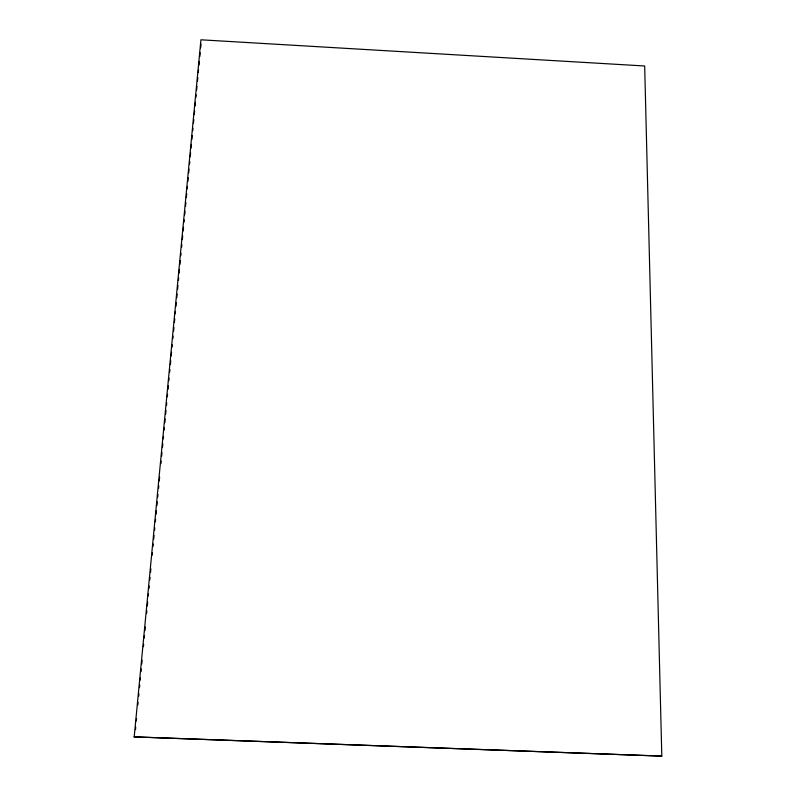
<?xml version="1.0" encoding="UTF-8"?>
<svg xmlns="http://www.w3.org/2000/svg" width="796" height="796" viewBox="0 0 796 796"><rect width="100%" height="100%" fill="white"/><g stroke="black" fill="none" stroke-linecap="round" stroke-linejoin="round"><path stroke-width="1.19" d="M134.196 736.887L200.93 39.8L644.67 65.988L661.804 756.101L134.196 736.887L661.804 756.101M135.499 729.633L135.738 727.156M136.325 720.967L136.564 718.49M137.867 704.878L138.096 702.41M138.693 696.221L138.932 693.744M139.519 687.555L139.758 685.087M140.225 680.132L140.464 677.655M141.061 671.476L141.29 668.998M141.768 664.043L142.126 660.332M143.419 646.72L143.658 644.253M144.255 638.064L144.484 635.586M144.962 630.641L145.32 626.93M146.613 613.318L146.852 610.84M147.33 605.885L147.678 602.174M148.275 595.995L148.514 593.518M148.981 588.562L149.22 586.095M149.807 579.906L150.046 577.428M150.524 572.483L150.872 568.772M152.175 555.16L152.414 552.683M153.001 546.494L153.24 544.016M153.718 539.071L154.066 535.36M154.543 530.405L154.782 527.937M155.369 521.748L155.608 519.271M156.076 514.325L156.434 510.614M156.911 505.659L157.26 501.948M157.737 497.002L157.976 494.525M158.563 488.336L158.802 485.858M159.27 480.913L159.628 477.202M160.931 463.59L161.17 461.113M161.638 456.168L161.996 452.456M162.464 447.501L162.822 443.79M163.299 438.845L163.528 436.367M164.125 430.178L164.364 427.701M164.832 422.756L165.19 419.044M165.658 414.089L166.016 410.378M166.493 405.433L166.722 402.955M167.319 396.766L167.558 394.299M168.026 389.344L168.384 385.632M168.851 380.687L169.09 378.209M169.687 372.021L169.916 369.543M170.394 364.598L170.752 360.887M171.22 355.931L171.578 352.22M172.045 347.275L172.284 344.797M172.881 338.608L173.11 336.141M173.588 331.186L173.946 327.474M174.414 322.529L174.772 318.818M175.239 313.863L175.478 311.385M175.956 306.44L176.304 302.729M176.782 297.774L177.14 294.062M177.607 289.117L177.966 285.406M178.433 280.451L178.672 277.983M179.15 273.028L179.498 269.317M179.976 264.371L180.334 260.66M180.801 255.705L181.04 253.227M181.627 247.049L181.866 244.571M182.344 239.626L182.692 235.905M183.17 230.959L183.528 227.248M183.995 222.293L184.234 219.825M184.702 214.87L185.06 211.159M185.538 206.214L185.886 202.502M186.364 197.547L186.722 193.836M187.189 188.891L187.428 186.413M187.896 181.468L188.254 177.747M188.732 172.802L189.08 169.09M189.557 164.135L189.796 161.668M190.264 156.713L190.622 153.001M191.09 148.056L191.448 144.345M191.926 139.39L192.274 135.678M192.751 130.733L192.99 128.256M193.458 123.31L193.816 119.589M194.284 114.644L194.642 110.933M195.119 105.977L195.468 102.266M195.945 97.321L196.184 94.843M196.652 89.898L197.01 86.187M197.478 81.232L197.836 77.52M198.313 72.575L198.542 70.098M199.02 65.153L199.378 61.431M199.846 56.486L200.204 52.775M200.672 47.83L201.03 44.108"/></g></svg>
